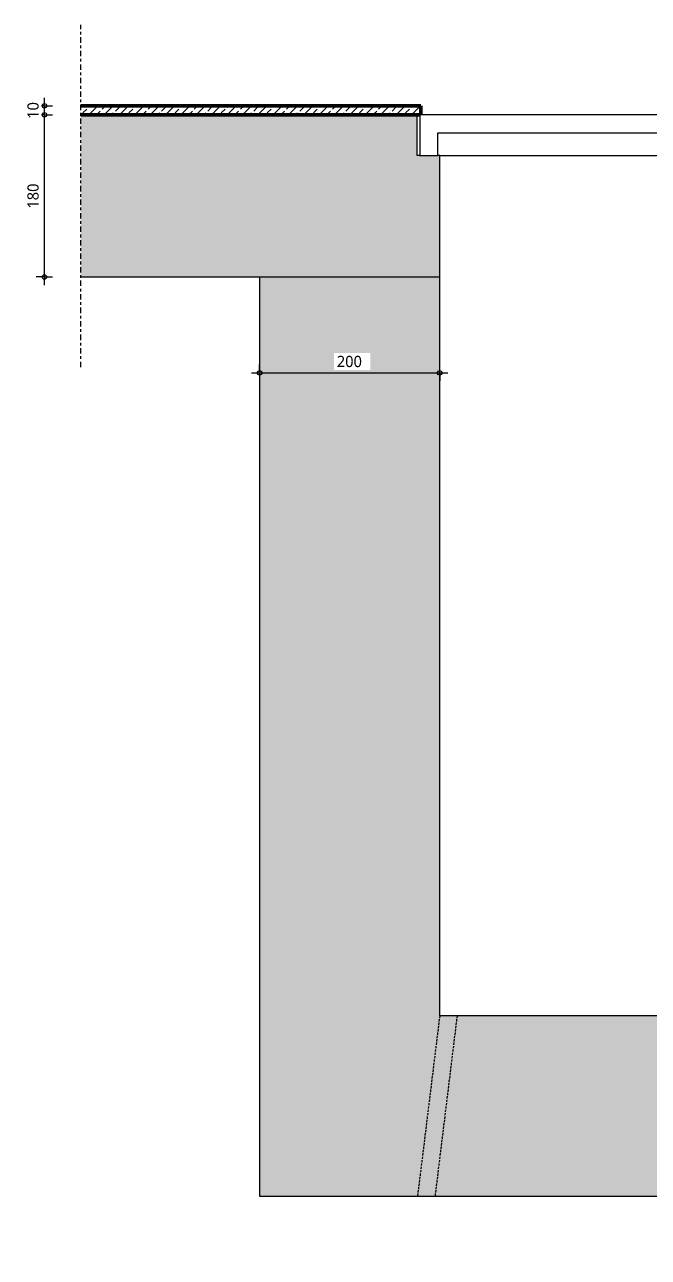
# Model space of a CAD drawing. Header units: millimetres. Extents: x 2927 to 18500, y -7154 to 6447.
# Drawn here: x 2927 to 3620, y 2976 to 4344 of the extents above; entities that cross this region are included whole.
import ezdxf

# ---------------------------------------------------------------- set-up
doc = ezdxf.new("R2010")
doc.units = ezdxf.units.MM
doc.linetypes.add('MV_center', pattern=[15, 6, -3, 3, -3])
doc.linetypes.add('MV_hidden', pattern=[3.75, 2.5, -1.25])
for name, color, linetype, lineweight in [('A-ANNO-DIMS', 211, 'Continuous', 13), ('A-ANNO-DIMS-5', 211, 'Continuous', 13), ('A-DETL', 90, 'Continuous', 13), ('A-DETL-GENF', 92, 'Continuous', 18)]:
    doc.layers.add(name, color=color, linetype=linetype, lineweight=lineweight)
doc.styles.add('Segoe UI_3', font='segoeui.ttf', dxfattribs={"height": 12.5})
doc.dimstyles.new('2_5_mm_controle', dxfattribs={"dimscale": 304.8, "dimtxt": 13.092049, "dimasz": 0.016404, "dimexe": 0.029528, "dimexo": 0.0625, "dimgap": 0.008202, "dimtad": 1, "dimdec": 0, "dimzin": 0, "dimdsep": 46, "dimtxsty": 'Segoe UI_3', "dimblk1": 'DOTBLANK', "dimblk2": 'DOTBLANK', "dimsah": 1, "dimcen": 0.09, "dimdle": 0.029528, "dimazin": 0, "dimtfac": 1, "dimtdec": 4, "dimtix": 1, "dimtmove": 0, "dimatfit": 3, "dimfxl": 0.029528, "dimfxlon": 1, "dimtvp": 1, "dimtfill": 1, "dimtolj": 1, "dimtzin": 0, "dimarcsym": 2})

# ---------------------------------------------------------------- blocks, each defined once
blk = doc.blocks.new('NLRS_00_DI_maskeer - Type 1-4234575-Details Domera')
at = {"layer": 'A-DETL-GENF', "linetype": 'MV_center'}
blk.add_line((-100, 0), (280, 0), dxfattribs=at)
blk = doc.blocks.new('DIMBLOCK79-Details Domera')
at = {"layer": 'A-ANNO-DIMS-5'}
for p, q in [((3179.3, 3957.8), (3397.3, 3957.8)), ((3188.3, 3957.8), (3188.3, 3966.8)), ((3188.3, 3957.8), (3188.3, 3948.8)), ((3388.3, 3957.8), (3388.3, 3966.8)), ((3388.3, 3957.8), (3388.3, 3948.8))]:
    blk.add_line(p, q, dxfattribs=at)
for centre in [(3188.3, 3957.8), (3388.3, 3957.8)]:
    blk.add_circle(centre, 2.5, dxfattribs=at)
at = {"layer": 'A-ANNO-DIMS-5', "color": 0, "insert": (3274, 3976.6), "char_height": 12.5, "width": 34.277, "attachment_point": 1, "line_spacing_factor": 1.142579, "style": 'Segoe UI_3', "bg_fill": 3, "box_fill_scale": 1.25, "bg_fill_color": 9, "bg_fill_true_color": 13158600, "bg_fill_transparency": 0}
blk.add_mtext('200', dxfattribs=at)
blk = doc.blocks.new('_DotBlank')
at = {"color": 0, "linetype": 'ByBlock', "lineweight": -2}
blk.add_line((-0.5, 0), (-1, 0), dxfattribs=at)
blk.add_circle((0, 0), 0.5, dxfattribs=at)
blk = doc.blocks.new('DIMBLOCK80-Details Domera')
at = {"layer": 'A-ANNO-DIMS-5'}
for p, q in [((2949.3, 4244.1), (2940.3, 4244.1)), ((2949.3, 4055.1), (2949.3, 4244.1)), ((2949.3, 4244.1), (2958.3, 4244.1)), ((2949.3, 4064.1), (2940.3, 4064.1)), ((2949.3, 4064.1), (2958.3, 4064.1))]:
    blk.add_line(p, q, dxfattribs=at)
for centre in [(2949.3, 4244.1), (2949.3, 4064.1)]:
    blk.add_circle(centre, 2.5, dxfattribs=at)
at = {"layer": 'A-ANNO-DIMS-5', "color": 0, "insert": (2930.4, 4139.9), "char_height": 12.5, "width": 34.277, "attachment_point": 1, "rotation": 90, "line_spacing_factor": 1.142579, "style": 'Segoe UI_3', "bg_fill": 3, "box_fill_scale": 1.25, "bg_fill_color": 9, "bg_fill_true_color": 13158600, "bg_fill_transparency": 0}
blk.add_mtext('180', dxfattribs=at)
blk = doc.blocks.new('DIMBLOCK81-Details Domera')
at = {"layer": 'A-ANNO-DIMS-5'}
for p, q in [((2949.3, 4244.1), (2949.3, 4263.1)), ((2949.3, 4254.1), (2940.3, 4254.1)), ((2949.3, 4244.1), (2940.3, 4244.1)), ((2949.3, 4254.1), (2958.3, 4254.1)), ((2949.3, 4244.1), (2958.3, 4244.1))]:
    blk.add_line(p, q, dxfattribs=at)
for centre in [(2949.3, 4254.1), (2949.3, 4244.1)]:
    blk.add_circle(centre, 2.5, dxfattribs=at)
at = {"layer": 'A-ANNO-DIMS-5', "color": 0, "insert": (2930.4, 4239.6), "char_height": 12.5, "width": 22.852, "attachment_point": 1, "rotation": 90, "line_spacing_factor": 1.142579, "style": 'Segoe UI_3', "bg_fill": 3, "box_fill_scale": 1.25, "bg_fill_color": 9, "bg_fill_true_color": 13158600, "bg_fill_transparency": 0}
blk.add_mtext('10', dxfattribs=at)

msp = doc.modelspace()

# ---------------------------------------------------------------- hatches: boundary and pattern name
at = {"layer": 'A-DETL-GENF', "lineweight": 13}
h = msp.add_hatch(dxfattribs=at)
h.set_pattern_fill('FP_85', color=253, style=0, pattern_type=2)
h.set_pattern_definition([(45, (0, 0), (-8.531243, 8.531243), []), (45, (8.531, 0), (-8.531243, 8.531243), [6.032, -3.016])])
h.paths.add_polyline_path([(3367.3, 4244.1), (3367.3, 4254.1), (2989.6, 4254.1), (2989.6, 4244.1), (3366.3, 4244.1)])
at = {"layer": 'A-DETL-GENF'}
for points in [[(3386.3, 4064.1), (3388.3, 4064.1), (3388.3, 4199.1), (3363.3, 4199.1), (3363.3, 4244.1), (2989.6, 4244.1), (2989.6, 4064.1), (3366.3, 4064.1)], [(4123, 2976), (4188.3, 2976), (4188.3, 3317), (3888.3, 3264.1), (3888.3, 3244.1), (3388.3, 3244.1), (3388.3, 4064.1), (3188.3, 4064.1), (3188.3, 3044.1), (3888.3, 3044.1), (3888.3, 2976), (4101.5, 2976)]]:
    msp.add_hatch(color=9, dxfattribs=at).paths.add_polyline_path(points)

# ---------------------------------------------------------------- linework, layer by layer
at = {"layer": 'A-DETL', "lineweight": 50}
for p, q in [((3367.3, 4254.1), (2989.6, 4254.1)), ((2989.6, 4244.1), (3366.3, 4244.1)), ((3367.3, 4244.1), (3367.3, 4254.1))]:
    msp.add_line(p, q, dxfattribs=at)
at = {"layer": 'A-DETL', "lineweight": 18}
for p, q in [((3363.3, 4199.1), (3363.3, 4244.1)), ((4087, 4244.1), (3366.3, 4244.1)), ((3366.3, 4244.1), (3366.3, 4199.1)), ((3386.3, 4199.1), (3386.3, 4224.1)), ((3386.3, 4224.1), (4067, 4224.1)), ((3366.3, 4199.1), (3363.3, 4199.1)), ((3366.3, 4199.1), (3386.3, 4199.1)), ((3388.3, 4199.1), (3386.3, 4199.1)), ((3388.3, 4064.1), (3388.3, 4199.1)), ((2989.6, 4064.1), (3388.3, 4064.1)), ((3188.3, 4064.1), (3188.3, 3044.1)), ((3388.3, 3244.1), (3388.3, 4064.1)), ((3888.3, 3244.1), (3388.3, 3244.1)), ((3188.3, 3044.1), (3888.3, 3044.1))]:
    msp.add_line(p, q, dxfattribs=at)
at = {"layer": 'A-DETL'}
msp.add_line((3388.3, 4199.1), (4067, 4199.1), dxfattribs=at)
at = {"layer": 'A-DETL', "linetype": 'MV_hidden'}
for p, q in [((3388.3, 3244.1), (3363.7, 3044.1)), ((3407.6, 3244.1), (3383.1, 3044.1))]:
    msp.add_line(p, q, dxfattribs=at)

# ---------------------------------------------------------------- block references
at = {"layer": 'A-DETL-GENF', "linetype": 'MV_center', "rotation": 89.99999999999991}
msp.add_blockref('NLRS_00_DI_maskeer - Type 1-4234575-Details Domera', (2989.6, 4064.1), dxfattribs=at)

# ---------------------------------------------------------------- dimensions: what is measured, and where the dimension line sits
at = {"layer": 'A-ANNO-DIMS'}
dim = msp.add_linear_dim(base=(2949.3, 4244.1), p1=(2940.3, 4064.1), p2=(2940.3, 4244.1), angle=90, dimstyle='2_5_mm_controle', override={"dimpost": '<>', "dimfxl": 180}, dxfattribs=at)
dim.commit()
dim.dimension.update_dxf_attribs({"geometry": 'DIMBLOCK80-Details Domera', "text_midpoint": (2940.3, 4154.1)})

# ---------------------------------------------------------------- next in the draw order: dimensions: what is measured, and where the dimension line sits
dim = msp.add_linear_dim(base=(2949.3, 4254.1), p1=(2940.3, 4244.1), p2=(2940.3, 4254.1), angle=90, dimstyle='2_5_mm_controle', override={"dimpost": '<>', "dimfxl": 10}, dxfattribs=at)
dim.commit()
dim.dimension.update_dxf_attribs({"geometry": 'DIMBLOCK81-Details Domera', "text_midpoint": (2940.3, 4249.1)})
dim = msp.add_linear_dim(base=(3388.3, 3957.8), p1=(3188.3, 3966.8), p2=(3388.3, 3966.8), dimstyle='2_5_mm_controle', override={"dimpost": '<>', "dimfxl": 200}, dxfattribs=at)
dim.commit()
dim.dimension.update_dxf_attribs({"geometry": 'DIMBLOCK79-Details Domera', "text_midpoint": (3288.3, 3966.7)})

doc.saveas('drawing.dxf')
